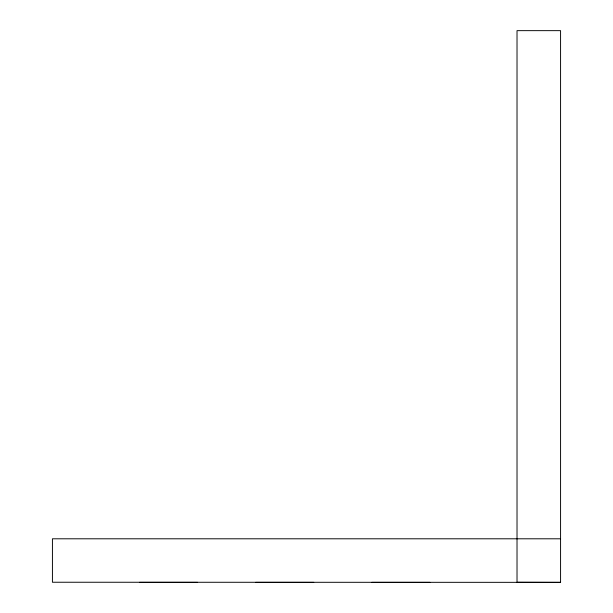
<?xml version="1.0" encoding="UTF-8"?>
<svg xmlns="http://www.w3.org/2000/svg" width="613" height="613" viewBox="0 0 613 613"><rect width="100%" height="100%" fill="white"/><g stroke="black" fill="none" stroke-linecap="round" stroke-linejoin="round"><path stroke-width="0.92" d="M560.573 538.796L52.427 538.796L52.427 582.243L560.573 582.35L560.573 30.65L517.02 30.65L517.02 582.243L560.573 582.35M139.542 582.35L197.608 582.35M255.682 582.35L313.756 582.35M371.83 582.35L429.905 582.35"/></g></svg>
